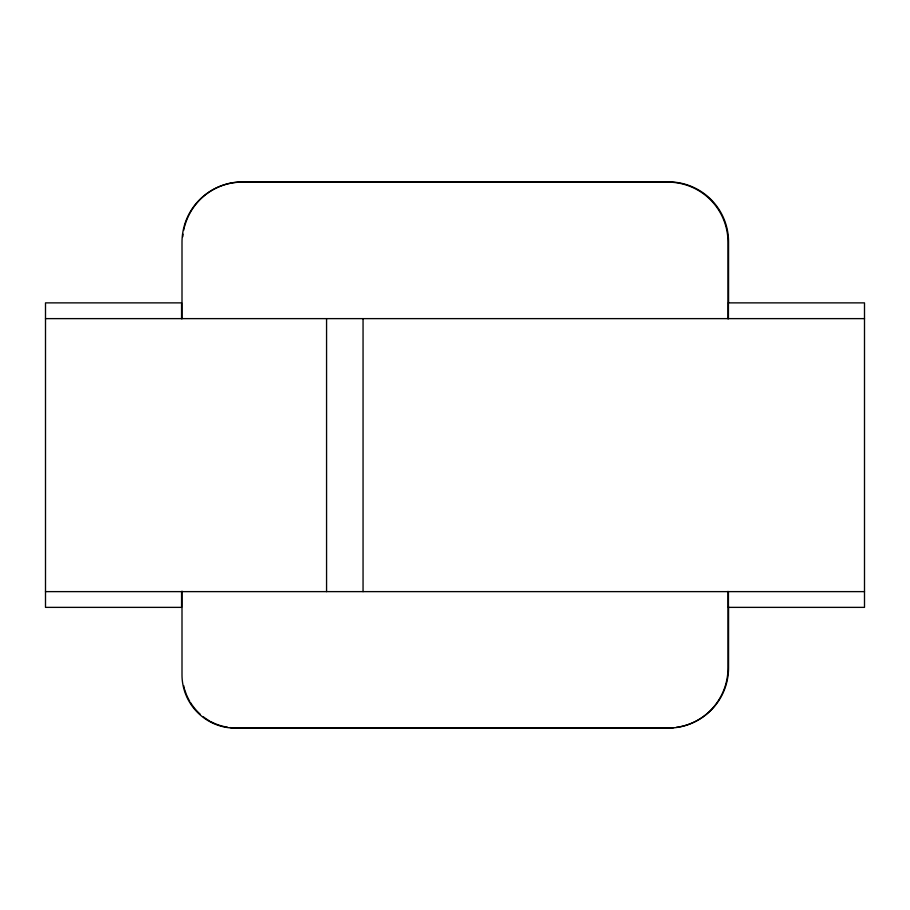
<?xml version="1.0" encoding="UTF-8"?>
<svg xmlns="http://www.w3.org/2000/svg" width="910" height="910" viewBox="0 0 910 910"><rect width="100%" height="100%" fill="white"/><g stroke="black" fill="none" stroke-linecap="round" stroke-linejoin="round"><path stroke-width="1.36" d="M45.5 318.625L864.5 318.625M45.5 591.625L864.5 591.625M728.557 303.007L728.557 241.969A60.094 60.094 0 0 0 668.463 181.875L242.651 181.875A60.094 60.094 0 0 0 184.605 226.419M728.557 606.754L728.557 667.792A60.094 60.094 0 0 1 676.312 727.363M728.432 318.625L728.432 302.871L864.5 302.871L864.5 607.368L728.432 607.368L728.432 591.625M728 318.864L728 242.208A60.094 60.094 0 0 0 667.906 182.125L242.094 182.125A60.094 60.094 0 0 0 182 242.208L182 318.807M728 591.386L728 668.031A60.094 60.094 0 0 1 667.906 728.125L235.28 728.125A53.281 53.281 0 0 1 182 674.833L182 591.147M363.056 318.625L363.056 591.625M326.565 318.625L326.565 591.625M181.568 318.625L181.568 302.871L45.5 302.871L45.5 607.368L181.568 607.368L181.568 591.625M230.264 727.59A53.281 53.281 0 0 0 235.838 727.875L668.463 727.875A60.094 60.094 0 0 0 673.707 727.647M227.511 727.226A53.281 53.281 0 0 1 210.415 721.425M209.198 720.743A53.281 53.281 0 0 1 203.408 716.864M200.189 714.191A53.281 53.281 0 0 1 190.406 702.429M189.689 701.235A53.281 53.281 0 0 1 186.607 694.99M186.095 693.693A53.281 53.281 0 0 1 184.753 689.723M184.366 688.381A53.281 53.281 0 0 1 183.718 685.674M182.785 236.737A60.094 60.094 0 0 1 183.069 234.132M183.706 230.253A60.094 60.094 0 0 1 184.275 227.682"/></g></svg>
